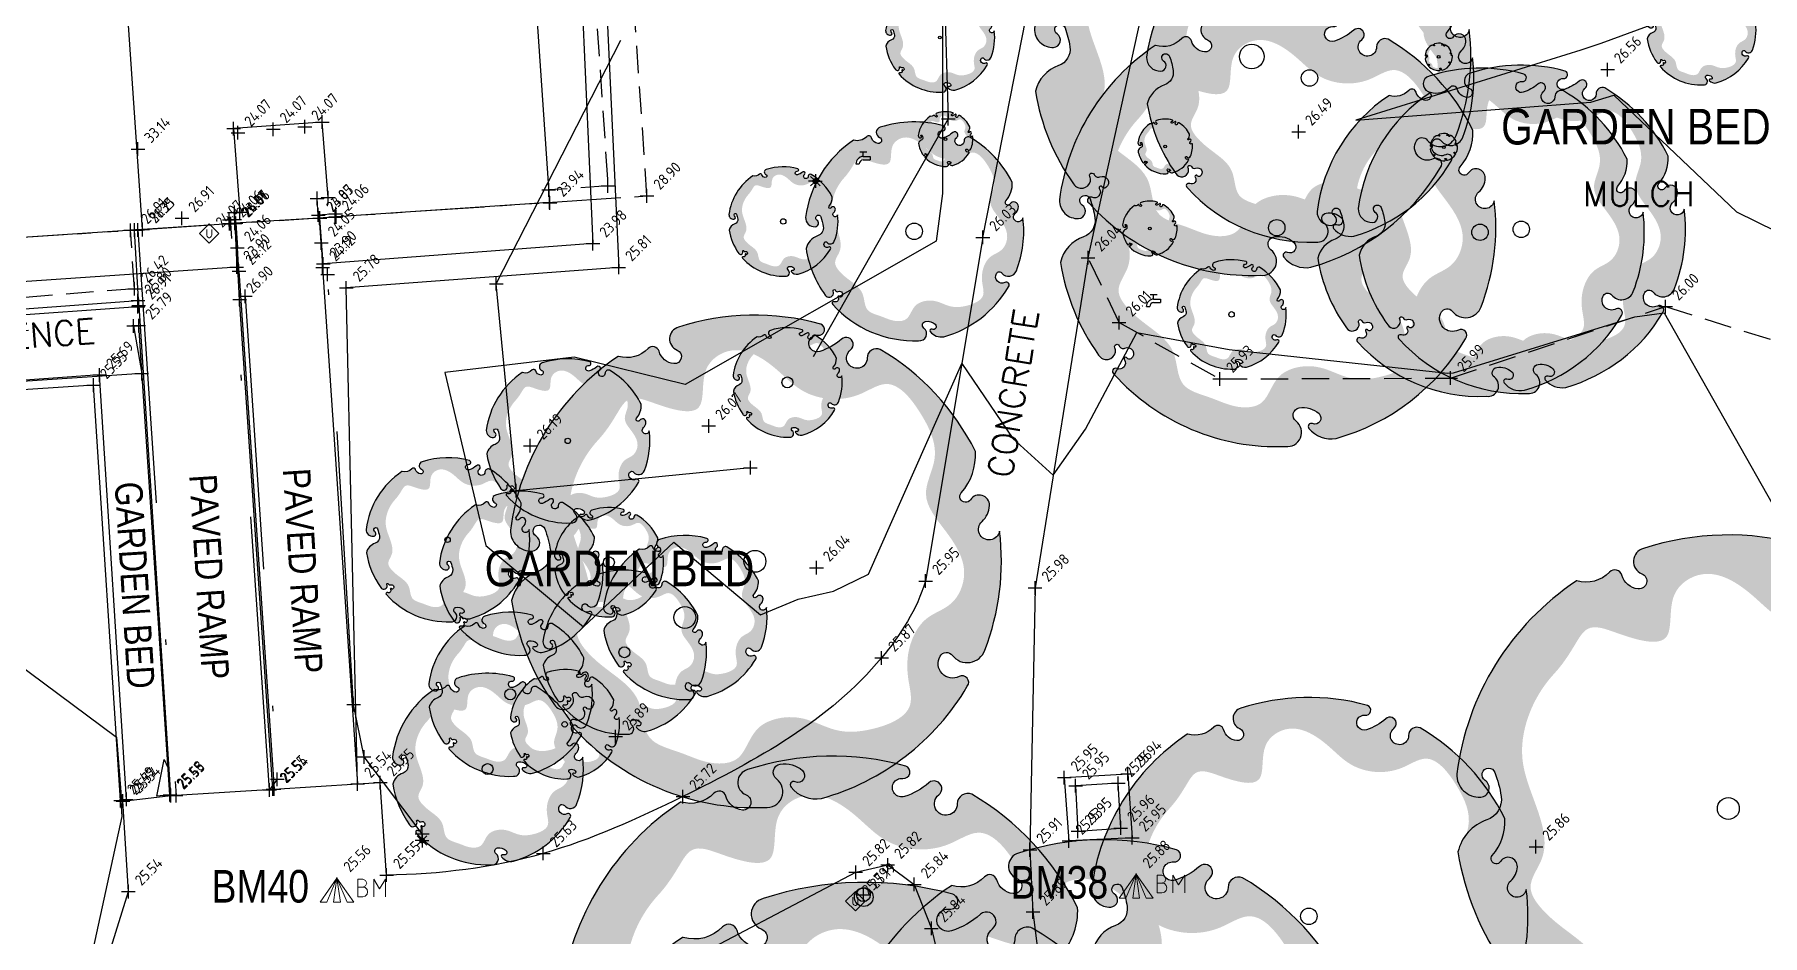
# Model space of a CAD drawing. Header units: metres. Extents: x 245957 to 247358, y 7418632 to 7419642.
# Drawn here: x 246284.66 to 246316.21, y 7419047.21 to 7419063.67 of the extents above; entities that cross this region are included whole.
import ezdxf
from ezdxf.enums import TextEntityAlignment as Align

# ---------------------------------------------------------------- set-up
doc = ezdxf.new("R2010")
doc.units = ezdxf.units.M
doc.header["$PDSIZE"] = 1
for name, pattern in [('DASHDOT', [10, 5, -2.5, 0, -2.5]), ('DASHED', [0.75, 0.5, -0.25]), ('PHANTOM', [2.5, 1.25, -0.25, 0.25, -0.25, 0.25, -0.25])]:
    doc.linetypes.add(name, pattern=pattern)
for name, color, linetype in [('-TEXT', 7, 'Continuous'), ('017_NAIL-L', 8, 'Continuous'), ('103_TOE_OF_BATTER', 37, 'DASHDOT'), ('103_TOE_OF_BATTER-L', 37, 'DASHDOT'), ('103_TOE_OF_BATTER-S', 37, 'DASHDOT'), ('104_EXISTING_SURFACE-L', 35, 'Continuous'), ('104_EXISTING_SURFACE-S', 35, 'Continuous'), ('110_GROUND_BREAKLINE', 35, 'Continuous'), ('110_GROUND_BREAKLINE-L', 35, 'Continuous'), ('110_GROUND_BREAKLINE-S', 35, 'Continuous'), ('201_SINGLE_TREE-H', 63, 'Continuous'), ('201_SINGLE_TREE-S', 96, 'Continuous'), ('203_GROUP_TREES', 116, 'DASHDOT'), ('203_GROUP_TREES-S', 116, 'DASHDOT'), ('206_GARDEN_BED', 44, 'DASHED'), ('206_GARDEN_BED-L', 44, 'DASHED'), ('206_GARDEN_BED-S', 44, 'DASHED'), ('321_INVERT_OF_PIPE', 84, 'Continuous'), ('321_INVERT_OF_PIPE-L', 84, 'Continuous'), ('321_INVERT_OF_PIPE-S', 84, 'Continuous'), ('410_PEDESTRIAN_PATH', 32, 'Continuous'), ('410_PEDESTRIAN_PATH-L', 32, 'Continuous'), ('410_PEDESTRIAN_PATH-S', 32, 'Continuous'), ('501_GUARD_RAIL-BARR', 89, 'DASHDOT'), ('501_GUARD_RAIL-BARR-S', 89, 'Continuous'), ('601_HOUSE', 229, 'BUILDING2'), ('601_HOUSE-S', 229, 'BUILDING2'), ('603_MAJOR_BUILDING-L', 229, 'BUILDING'), ('603_MAJOR_BUILDING-S', 229, 'BUILDING'), ('604_VERANDAH', 253, 'DASHED'), ('604_VERANDAH-L', 253, 'DASHED'), ('604_VERANDAH-S', 253, 'DASHED'), ('609_DECKING', 45, 'STONEWALL'), ('609_DECKING-L', 45, 'STONEWALL'), ('609_DECKING-S', 45, 'STONEWALL'), ('621_RETAIN_WALL_CONC', 45, 'STONEWALL'), ('621_RETAIN_WALL_CONC-L', 45, 'STONEWALL'), ('621_RETAIN_WALL_CONC-S', 45, 'STONEWALL'), ('635_DOOR_SILL-L', 181, 'Continuous'), ('635_DOOR_SILL-S', 181, 'Continuous'), ('637_RAMP', 45, 'Continuous'), ('637_RAMP-L', 45, 'Continuous'), ('637_RAMP-S', 45, 'Continuous'), ('639_ROOF_RIDGE', 253, 'PHANTOM'), ('639_ROOF_RIDGE-L', 253, 'PHANTOM'), ('639_ROOF_RIDGE-S', 253, 'PHANTOM'), ('641_PARAPET-L', 228, 'Continuous'), ('641_PARAPET-S', 228, 'Continuous'), ('642_ROOF_GUTTER', 155, 'DASHED'), ('642_ROOF_GUTTER-L', 153, 'Continuous'), ('642_ROOF_GUTTER-S', 153, 'Continuous'), ('903_FENCE', 24, 'FENCELINE'), ('903_FENCE-S', 24, 'Continuous'), ('COORDS', 2, 'Continuous'), ('EX-BENCHMARK', 7, 'Continuous'), ('EX-BENCHMARK_(SLS)', 8, 'Continuous'), ('Surface_Contours_Major', 4, 'Continuous'), ('Surface_Contours_Minor', 253, 'Continuous')]:
    doc.layers.add(name, color=color, linetype=linetype)
for name, color, linetype, true_color in [('419_EDGE_OF_CONCRETE', 7, 'Continuous', 0xff4100), ('419_EDGE_OF_CONCRETE-L', 7, 'Continuous', 0xff4100), ('419_EDGE_OF_CONCRETE-S', 7, 'Continuous', 0xff4100), ('711_LIGHT_POLE-S', 7, 'Continuous', 0xffa500), ('758_WATER_TAP-S', 7, 'Continuous', 0x0041ff), ('762_UNCLASSIFIED_PIT', 7, 'Continuous', 0xff64ac), ('762_UNCLASSIFIED_PIT-L', 7, 'Continuous', 0xff64ac), ('762_UNCLASSIFIED_PIT-S', 7, 'Continuous', 0xff64ac), ('764_UNCLASS_UTILITY', 7, 'Continuous', 0xff64ac), ('764_UNCLASS_UTILITY-L', 7, 'Continuous', 0xff64ac), ('764_UNCLASS_UTILITY-S', 7, 'Continuous', 0xff64ac)]:
    doc.layers.add(name, color=color, linetype=linetype, true_color=true_color)
doc.styles.add('BOLD', font='ARIALN.TTF')
doc.styles.add('ISO', font='iso.shx')
doc.styles.add('ISO18', font='iso.shx')
doc.styles.add('ISO2.5', font='isocp.shx', dxfattribs={"height": 2.5})
doc.styles.get("Standard").update_dxf_attribs({"font": 'SIMPLEX.shx'})
doc.styles.add('Styleromans', font='romans.shx')
doc.linetypes.add('BUILDING', pattern='A,0.25,["/",ISO18,S=0.15,R=0,X=0,Y=0],0', length=0.25)
doc.linetypes.add('BUILDING2', pattern='A,0.25,["/",ISO18,S=0.15,R=180,X=0,Y=0],0', length=0.25)
doc.linetypes.add('FENCELINE', pattern='A,0.5,-0.2,["/",Standard,S=0.1,R=0,X=0,Y=-0.05],-0.25', length=0.95)
doc.linetypes.add('STONEWALL', pattern='A,0,-0.0625,[131,AECCLAND,S=1,R=0,X=0,Y=0],-0.06303', length=0.12553)

# ---------------------------------------------------------------- blocks, each defined once
blk = doc.blocks.new('CROSS')
at = {"color": 0, "linetype": 'Continuous'}
for p, q in [((-0.5, 0), (0.5, 0)), ((0, -0.5), (0, 0.5))]:
    blk.add_line(p, q, dxfattribs=at)
blk = doc.blocks.new('201T')
at = {"layer": '201_SINGLE_TREE-S'}
blk.add_circle((0, 0), 0.5, dxfattribs=at)
blk = doc.blocks.new('201C')
at = {"layer": '201_SINGLE_TREE-H', "transparency": 33554534}
h = blk.add_hatch(color=256, dxfattribs=at)
h.paths.add_polyline_path([(-0.3717, -0.3344, 0.222926), (0.0196, -0.4996, 0.770799), (0.0439, -0.4417, -0.650302), (0.0511, -0.4116, -0.234737), (0.0964, -0.4247, -0.847312), (0.0816, -0.4475, 0.78443), (0.0732, -0.4583, 0.276934), (0.1352, -0.4813, 0.193599), (0.4309, -0.2536, 0.800435), (0.4144, -0.2337, -0.75216), (0.3757, -0.1925, -0.528914), (0.4006, -0.1909, 0.594112), (0.4663, -0.1804, 0.123805), (0.4962, 0.0616, -1.41759), (0.4607, 0.0811, 0.206906), (0.4758, 0.1133, 0.759729), (0.4374, 0.1252, -1.073307), (0.4187, 0.1392, 0.194379), (0.4474, 0.2231, 0.144612), (0.2544, 0.4304, 0.53339), (0.2277, 0.4128, -1.592592), (0.1939, 0.4293, 1.030038), (0.1758, 0.4513, -0.10361), (0.1314, 0.4262, -1.238487), (0.1282, 0.4593, 0.884725), (0.1336, 0.4818, 0.147549), (-0.1551, 0.4753, 0.71725), (-0.1579, 0.4291, -0.864032), (-0.1646, 0.4015, -0.310704), (-0.1946, 0.4266, 0.58143), (-0.2167, 0.4321, -0.281558), (-0.2766, 0.4162), (-0.2775, 0.4159, 0.217121), (-0.4959, 0.0634), (-0.4959, 0.0634, 0.440011), (-0.4522, 0.021, 0.723973), (-0.4442, 0.0516, -1.384648), (-0.4262, 0.0659, -0.051107), (-0.4149, 0.0223, -0.361502), (-0.441, -0.0208, 0.256822), (-0.4937, -0.0791, 0.116166), (-0.4065, -0.2911, 0.67803), (-0.3682, -0.2843, 0.170035), (-0.3696, -0.274, -1.054701), (-0.3596, -0.2696, 0.431903), (-0.3468, -0.2749, -0.910728), (-0.3329, -0.2993, -0.42046), (-0.3418, -0.2976, 1.007885), (-0.3479, -0.3018, -0.766634), (-0.3646, -0.3216, 0.938602), (-0.3717, -0.3344)])
edge = h.paths.add_edge_path(flags=16)
edge.add_spline(control_points=[(-0.3177, 0.2468), (-0.303, 0.2628), (-0.2856, 0.2893), (-0.256, 0.3411), (-0.1928, 0.3155), (-0.0921, 0.286), (-0.1162, 0.3941), (-0.0359, 0.4462), (0.0392, 0.3985), (0.1028, 0.3299), (0.1957, 0.3214), (0.2784, 0.3804), (0.3442, 0.2961), (0.3785, 0.2147), (0.3303, 0.1307), (0.3915, 0.0592), (0.4378, -0.0139), (0.4055, -0.0919), (0.3459, -0.1091), (0.3102, -0.1666), (0.3057, -0.2282), (0.3286, -0.3091), (0.2408, -0.3447), (0.1647, -0.3496), (0.103, -0.3142), (0.0463, -0.3153), (0.0047, -0.3356), (-0.0139, -0.3682), (-0.0327, -0.4069), (-0.0927, -0.4151), (-0.1463, -0.3868), (-0.23, -0.3665), (-0.2245, -0.2773), (-0.2864, -0.2294), (-0.3344, -0.1941), (-0.3737, -0.1409), (-0.3276, -0.0866), (-0.344, -0.0009), (-0.3866, 0.0828), (-0.3665, 0.1796), (-0.3359, 0.2271), (-0.3177, 0.2468)], knot_values=[0, 0, 0, 0, 0.064972, 0.101243, 0.15652, 0.245586, 0.324463, 0.387907, 0.486094, 0.554514, 0.671826, 0.728629, 0.823661, 0.919885, 0.989953, 1.075257, 1.171704, 1.23593, 1.293575, 1.346478, 1.426142, 1.479146, 1.570817, 1.644481, 1.712561, 1.774901, 1.807, 1.846291, 1.885582, 1.928182, 2.007036, 2.074591, 2.151638, 2.226455, 2.293426, 2.340744, 2.397548, 2.47317, 2.587294, 2.673595, 2.754259, 2.754259, 2.754259, 2.754259], degree=3, periodic=0)
at = {"layer": '201_SINGLE_TREE-S'}
blk.add_lwpolyline([(-0.3717, -0.3344, 0.222926), (0.0196, -0.4996, 0.770799), (0.0439, -0.4417, -0.650302), (0.0511, -0.4116, -0.234737), (0.0964, -0.4247, -0.847312), (0.0816, -0.4475, 0.78443), (0.0732, -0.4583, 0.276934), (0.1352, -0.4813, 0.193599), (0.4309, -0.2536, 0.800435), (0.4144, -0.2337, -0.75216), (0.3757, -0.1925, -0.528914), (0.4006, -0.1909, 0.594112), (0.4663, -0.1804, 0.123805), (0.4962, 0.0616, -1.41759), (0.4607, 0.0811, 0.206906), (0.4758, 0.1133, 0.759729), (0.4374, 0.1252, -1.073307), (0.4187, 0.1392, 0.194379), (0.4474, 0.2231, 0.144612), (0.2544, 0.4304, 0.53339), (0.2277, 0.4128, -1.592592), (0.1939, 0.4293, 1.030038), (0.1758, 0.4513, -0.10361), (0.1314, 0.4262, -1.238487), (0.1282, 0.4593, 0.884725), (0.1336, 0.4818, 0.147549), (-0.1551, 0.4753, 0.71725), (-0.1579, 0.4291, -0.864032), (-0.1646, 0.4015, -0.310704), (-0.1946, 0.4266, 0.58143), (-0.2167, 0.4321, -0.281558), (-0.2766, 0.4162), (-0.2775, 0.4159, 0.217121), (-0.4959, 0.0634), (-0.4959, 0.0634, 0.440011), (-0.4522, 0.021, 0.723973), (-0.4442, 0.0516, -1.384648), (-0.4262, 0.0659, -0.051107), (-0.4149, 0.0223, -0.361502), (-0.441, -0.0208, 0.256822), (-0.4937, -0.0791, 0.116166), (-0.4065, -0.2911, 0.67803), (-0.3682, -0.2843, 0.170035), (-0.3696, -0.274, -1.054701), (-0.3596, -0.2696, 0.431903), (-0.3468, -0.2749, -0.910728), (-0.3329, -0.2993, -0.42046), (-0.3418, -0.2976, 1.007885), (-0.3479, -0.3018, -0.766634), (-0.3646, -0.3216, 0.938602), (-0.3717, -0.3344)], format="xyb", dxfattribs=at)
blk = doc.blocks.new('758')
at = {"color": 0}
for p, q in [((-0.24, 0.59), (0.26, 0.59)), ((0, 0.25), (0, 0.59)), ((0, 0.25), (0.5, 0.25)), ((0, 0), (0.5, 0)), ((0.5, 0.25), (0.5, 0)), ((-0.53, -0.3), (-0.28, -0.3))]:
    blk.add_line(p, q, dxfattribs=at)
for radius, start, end in [(0.551, 91.9089, 180.0466), (0.304, 93.5498, 180.0277)]:
    blk.add_arc((0.02, -0.3), radius, start, end, dxfattribs=at)
blk = doc.blocks.new('711')
blk.add_hatch(color=0).paths.add_polyline_path([(0.18, 0, 1), (-0.18, 0, 1)])
at = {"color": 0}
for p, q in [((-0.18, 0), (-0.5, 0)), ((-0.13, 0.13), (-0.35, 0.35)), ((0, 0.5), (0, 0.18)), ((0.13, 0.13), (0.35, 0.35)), ((0.18, 0), (0.5, 0)), ((-0.35, -0.35), (-0.13, -0.13)), ((0, -0.18), (0, -0.5)), ((0.13, -0.13), (0.35, -0.35))]:
    blk.add_line(p, q, dxfattribs=at)
blk.add_circle((0, 0), 0.177, dxfattribs=at)
blk = doc.blocks.new('764')
at = {"layer": '762_UNCLASSIFIED_PIT', "color": 0}
blk.add_lwpolyline([(0.71, 0), (0, 0.71), (-0.71, 0), (0, -0.71)], close=True, dxfattribs=at)
at = {"layer": '762_UNCLASSIFIED_PIT', "color": 0, "style": 'Styleromans'}
blk.add_text('U', height=0.6, dxfattribs=at).set_placement((0, 0), align=Align.MIDDLE_CENTER)
blk = doc.blocks.new('321')
at = {"layer": '321_INVERT_OF_PIPE', "color": 0, "linetype": 'Continuous'}
for p, q in [((-0.5, 0), (0.5, 0)), ((0, -0.5), (0, 0.5))]:
    blk.add_line(p, q, dxfattribs=at)
blk.add_circle((0, 0), 0.5, dxfattribs=at)
blk = doc.blocks.new('C')
at = {"layer": '-TEXT'}
blk.add_text('CONCRETE', height=0.45, dxfattribs=at).set_placement((-0.001, -0.23), align=Align.CENTER)
blk = doc.blocks.new('M')
at = {"layer": '-TEXT'}
blk.add_text('MULCH', height=0.45, dxfattribs=at).set_placement((0.021, -0.224), align=Align.CENTER)
blk = doc.blocks.new('BM')
at = {"color": 0, "linetype": 'Continuous', "lineweight": 13}
for p, q in [((0, 0), (-0.31, -0.437)), ((-0.186, -0.437), (0, 0)), ((0, 0), (-0.062, -0.437)), ((0, 0), (0.186, -0.437)), ((0.31, -0.437), (0, 0)), ((0, 0), (0.062, -0.437)), ((0.472, -0.017), (0.383, -0.017)), ((0.383, -0.017), (0.383, -0.339)), ((0.472, -0.161), (0.383, -0.161)), ((0.383, -0.161), (0.389, -0.161)), ((0.522, -0.039), (0.472, -0.017)), ((0.472, -0.161), (0.522, -0.139)), ((0.516, -0.172), (0.472, -0.161)), ((0.549, -0.206), (0.516, -0.172)), ((0.516, -0.327), (0.549, -0.294)), ((0.544, -0.089), (0.522, -0.039)), ((0.522, -0.139), (0.544, -0.089)), ((0.56, -0.25), (0.549, -0.206)), ((0.549, -0.294), (0.56, -0.25)), ((0.671, -0.339), (0.671, -0.017)), ((0.671, -0.017), (0.776, -0.194)), ((0.776, -0.194), (0.887, -0.017)), ((0.887, -0.017), (0.887, -0.339)), ((-0.31, -0.437), (-0.186, -0.437)), ((-0.062, -0.437), (0.062, -0.437)), ((0.186, -0.437), (0.31, -0.437)), ((0.383, -0.339), (0.472, -0.339)), ((0.383, -0.339), (0.389, -0.339)), ((0.472, -0.339), (0.516, -0.327))]:
    blk.add_line(p, q, dxfattribs=at)

msp = doc.modelspace()

# ---------------------------------------------------------------- linework, layer by layer
at = {"layer": '103_TOE_OF_BATTER', "ltscale": 2}
for p, q in [((246294.649, 7419064.507), (246294.859, 7419059.849)), ((246288.321, 7419060.219), (246288.356, 7419059.422)), ((246289.934, 7419059.478), (246289.875, 7419060.317)), ((246294.859, 7419059.849), (246289.934, 7419059.478)), ((246288.356, 7419059.422), (246277.756, 7419058.684))]:
    msp.add_line(p, q, dxfattribs=at)
at = {"layer": '110_GROUND_BREAKLINE'}
msp.add_line((246287.135, 7419049.778), (246286.567, 7419058.352), dxfattribs=at)
at = {"layer": '203_GROUP_TREES'}
for p, q in [((246300.915, 7419075.892), (246301.348, 7419062.132)), ((246293.094, 7419059.116), (246295.69, 7419064.194)), ((246301.348, 7419062.132), (246297.734, 7419055.755)), ((246293.46, 7419055.333), (246293.094, 7419059.116)), ((246276.96, 7419057.949), (246286.473, 7419058.345)), ((246286.473, 7419058.345), (246286.621, 7419057.474)), ((246286.621, 7419057.474), (246275.968, 7419056.763)), ((246297.734, 7419055.755), (246293.46, 7419055.333))]:
    msp.add_line(p, q, dxfattribs=at)
at = {"layer": '206_GARDEN_BED'}
for p, q in [((246304.467, 7419058.406), (246303.9, 7419059.592)), ((246310.519, 7419057.391), (246314.444, 7419058.7)), ((246314.444, 7419058.7), (246317.529, 7419057.731)), ((246304.467, 7419058.406), (246306.303, 7419057.377)), ((246306.303, 7419057.377), (246310.519, 7419057.391))]:
    msp.add_line(p, q, dxfattribs=at)
at = {"layer": '410_PEDESTRIAN_PATH'}
for p, q in [((246301.978, 7419059.963), (246302.836, 7419064.332)), ((246303.9, 7419059.592), (246304.878, 7419064.024)), ((246301.978, 7419059.963), (246300.933, 7419053.684)), ((246303.9, 7419059.592), (246302.933, 7419053.559)), ((246302.933, 7419053.559), (246302.837, 7419048.772)), ((246289.038, 7419049.882), (246290.563, 7419049.976)), ((246290.563, 7419049.976), (246290.977, 7419050.002)), ((246291.091, 7419048.311), (246290.977, 7419050.002)), ((246286.276, 7419049.664), (246287.154, 7419049.765)), ((246286.377, 7419048.009), (246286.276, 7419049.664)), ((246287.154, 7419049.765), (246289.017, 7419049.883)), ((246289.017, 7419049.883), (246289.038, 7419049.882)), ((246302.837, 7419048.772), (246302.894, 7419047.637)), ((246296.007, 7419046.44), (246299.658, 7419048.361)), ((246299.658, 7419048.361), (246300.241, 7419048.495)), ((246300.241, 7419048.495), (246300.727, 7419048.139)), ((246300.727, 7419048.139), (246301.038, 7419047.337)), ((246285.902, 7419046.481), (246286.377, 7419048.009)), ((246302.894, 7419047.637), (246303.309, 7419044.332)), ((246301.038, 7419047.337), (246301.818, 7419044.054))]:
    msp.add_line(p, q, dxfattribs=at)
at = {"layer": '410_PEDESTRIAN_PATH', "start_tangent": (-0.293978, -0.955812), "end_tangent": (-0.99993, -0.011813)}
msp.add_spline([(246300.933, 7419053.684), (246300.13, 7419052.28), (246296.501, 7419049.746), (246293.951, 7419048.706), (246291.091, 7419048.311)], degree=3, dxfattribs=at)
at = {"layer": '419_EDGE_OF_CONCRETE'}
for p, q in [((246303.464, 7419050.092), (246304.623, 7419050.163)), ((246303.464, 7419050.092), (246303.551, 7419048.935)), ((246304.623, 7419050.163), (246304.706, 7419048.992)), ((246304.706, 7419048.992), (246303.551, 7419048.935))]:
    msp.add_line(p, q, dxfattribs=at)
at = {"layer": '501_GUARD_RAIL-BARR'}
for p, q in [((246286.549, 7419060.1), (246287.248, 7419049.762)), ((246288.954, 7419049.868), (246288.248, 7419060.215)), ((246290.49, 7419051.427), (246290.015, 7419059.288)), ((246288.51, 7419058.889), (246289.096, 7419050.063)), ((246290.681, 7419050.47), (246290.49, 7419051.427)), ((246291.741, 7419049.065), (246290.681, 7419050.47)), ((246289.096, 7419050.063), (246288.954, 7419049.868))]:
    msp.add_line(p, q, dxfattribs=at)
at = {"layer": '601_HOUSE'}
for p, q in [((246291.993, 7419091.118), (246294.068, 7419060.601)), ((246286.635, 7419060.108), (246286.363, 7419064.107)), ((246289.918, 7419062.069), (246288.297, 7419061.951)), ((246288.297, 7419061.951), (246288.415, 7419060.426)), ((246290.024, 7419060.69), (246289.918, 7419062.069)), ((246289.823, 7419060.676), (246290.024, 7419060.69)), ((246289.844, 7419060.372), (246289.823, 7419060.676)), ((246288.415, 7419060.426), (246288.312, 7419060.42)), ((246288.312, 7419060.42), (246288.319, 7419060.293)), ((246290.164, 7419060.394), (246289.844, 7419060.372)), ((246290.168, 7419060.337), (246290.164, 7419060.394)), ((246294.068, 7419060.601), (246290.168, 7419060.337)), ((246286.635, 7419060.108), (246278.339, 7419059.559)), ((246288.223, 7419060.212), (246286.635, 7419060.108)), ((246288.319, 7419060.293), (246288.219, 7419060.286)), ((246288.219, 7419060.286), (246288.223, 7419060.212))]:
    msp.add_line(p, q, dxfattribs=at)
at = {"layer": '604_VERANDAH'}
for p, q in [((246294.888, 7419064.522), (246295.134, 7419060.904)), ((246295.134, 7419060.904), (246294.053, 7419060.831)), ((246286.489, 7419059.026), (246286.416, 7419060.094)), ((246286.489, 7419059.026), (246282.689, 7419058.72))]:
    msp.add_line(p, q, dxfattribs=at)
at = {"layer": '609_DECKING'}
msp.add_line((246290.155, 7419060.335), (246288.224, 7419060.214), dxfattribs=at)
at = {"layer": '621_RETAIN_WALL_CONC'}
for p, q in [((246295.094, 7419064.518), (246295.331, 7419059.415)), ((246295.331, 7419059.415), (246290.356, 7419059.041)), ((246277.26, 7419058.131), (246286.55, 7419058.807)), ((246290.563, 7419049.976), (246290.356, 7419059.041)), ((246285.741, 7419057.264), (246275.87, 7419056.61)), ((246285.851, 7419057.451), (246276.039, 7419056.761)), ((246286.235, 7419049.671), (246285.741, 7419057.264)), ((246286.341, 7419049.693), (246285.851, 7419057.451)), ((246286.235, 7419049.671), (246286.341, 7419049.693))]:
    msp.add_line(p, q, dxfattribs=at).dxf.unprotected_set("ltscale", 0)
at = {"layer": '637_RAMP'}
for p, q in [((246286.567, 7419058.717), (246286.489, 7419060.096)), ((246288.407, 7419058.829), (246288.331, 7419060.221)), ((246288.341, 7419060.222), (246288.369, 7419059.772)), ((246289.899, 7419059.863), (246289.868, 7419060.317)), ((246288.395, 7419059.346), (246288.369, 7419059.772)), ((246289.899, 7419059.863), (246289.924, 7419059.414)), ((246289.924, 7419059.414), (246290.563, 7419049.976)), ((246288.395, 7419059.346), (246289.038, 7419049.882)), ((246289.017, 7419049.883), (246288.407, 7419058.829)), ((246286.567, 7419058.717), (246287.145, 7419049.77))]:
    msp.add_line(p, q, dxfattribs=at)
at = {"layer": '639_ROOF_RIDGE'}
for p, q in [((246286.635, 7419060.107), (246295.846, 7419060.722)), ((246276.459, 7419059.442), (246286.635, 7419060.108))]:
    msp.add_line(p, q, dxfattribs=at)
at = {"layer": '642_ROOF_GUTTER'}
msp.add_line((246295.846, 7419060.722), (246295.372, 7419067.701), dxfattribs=at)
at = {"layer": '762_UNCLASSIFIED_PIT'}
for p, q in [((246304.45, 7419049.99), (246303.671, 7419049.944)), ((246303.671, 7419049.944), (246303.715, 7419049.111)), ((246304.495, 7419049.17), (246304.45, 7419049.99)), ((246303.715, 7419049.111), (246304.495, 7419049.17))]:
    msp.add_line(p, q, dxfattribs=at)
at = {"layer": '764_UNCLASS_UTILITY'}
msp.add_circle((246299.803, 7419047.909), 0.171, dxfattribs=at)
at = {"layer": '903_FENCE', "ltscale": 20}
msp.add_line((246286.551, 7419058.697), (246277.152, 7419058.011), dxfattribs=at)
at = {"layer": 'COORDS', "color": 7, "linetype": 'Continuous'}
for p in [(246290.186, 7419048.253), (246304.777, 7419048.326)]:
    msp.add_point(p, dxfattribs=at)
at = {"layer": 'Surface_Contours_Major', "elevation": 26}
msp.add_lwpolyline([(246301.242, 7419064.441), (246301.24, 7419060.766), (246301.128, 7419059.892), (246296.543, 7419057.278), (246294.517, 7419057.774), (246292.153, 7419057.496), (246292.905, 7419054.336), (246294.686, 7419052.844), (246296.339, 7419054.395), (246297.921, 7419053.067), (246298.607, 7419053.352), (246299.249, 7419053.5), (246299.89, 7419053.81), (246301.595, 7419057.659), (246302.526, 7419056.289), (246303.264, 7419055.616), (246303.852, 7419056.461), (246304.789, 7419058.225), (246306.475, 7419057.916), (246310.463, 7419057.483), (246310.57, 7419057.491), (246313.881, 7419058.511), (246314.417, 7419058.584), (246317.688, 7419052.813)], dxfattribs=at)
at = {"layer": 'Surface_Contours_Minor', "elevation": 26.5}
msp.add_lwpolyline([(246318.8, 7419061.769), (246318.588, 7419063.515), (246316.748, 7419064.961), (246314.106, 7419063.815), (246313.261, 7419063.509), (246312.897, 7419063.383), (246308.788, 7419062.103), (246313.082, 7419062.433), (246313.499, 7419062.562), (246315.738, 7419060.428), (246317.164, 7419059.727), (246318.373, 7419060.532), (246319.195, 7419060.365), (246319.006, 7419060.929)], close=True, dxfattribs=at)
at = {"layer": 'Surface_Contours_Minor', "elevation": 25.5}
for points in [[(246280.869, 7419054.768), (246286.159, 7419050.833), (246286.254, 7419049.675), (246286.24, 7419049.67), (246286.26, 7419049.381), (246285.629, 7419046.498)], [(246287.141, 7419049.774), (246287.138, 7419049.776), (246286.896, 7419049.752), (246287.028, 7419050.422), (246287.103, 7419050.266)]]:
    msp.add_lwpolyline(points, dxfattribs=at)

# ---------------------------------------------------------------- block references
at = {"layer": '-TEXT'}
msp.add_blockref('M', (246313.935, 7419060.758), dxfattribs=at)
at = {"layer": '-TEXT', "rotation": 80.89470411852274}
msp.add_blockref('C', (246302.526, 7419057.116), dxfattribs=at)
at = {"layer": '103_TOE_OF_BATTER-S', "xscale": 0.25, "yscale": 0.25, "zscale": 0.25}
for p in [(246288.321, 7419060.219), (246289.875, 7419060.317), (246294.859, 7419059.849), (246288.356, 7419059.422), (246289.934, 7419059.478)]:
    msp.add_blockref('CROSS', p, dxfattribs=at)
at = {"layer": '104_EXISTING_SURFACE-S', "xscale": 0.25, "yscale": 0.25, "zscale": 0.25}
for p in [(246313.384, 7419063.029), (246288.376, 7419061.875), (246289.599, 7419061.985), (246307.744, 7419061.893), (246294.075, 7419060.593), (246296.974, 7419056.517), (246293.714, 7419056.155), (246298.941, 7419053.926), (246295.273, 7419050.84), (246312.076, 7419048.828)]:
    msp.add_blockref('CROSS', p, dxfattribs=at)
at = {"layer": '110_GROUND_BREAKLINE-S', "xscale": 0.25, "yscale": 0.25, "zscale": 0.25}
for p in [(246286.567, 7419058.352), (246287.135, 7419049.778)]:
    msp.add_blockref('CROSS', p, dxfattribs=at)
at = {"layer": '201_SINGLE_TREE-S'}
for name, p, xscale, yscale, zscale in [('201C', (246306.888, 7419063.268), 8, 8, 8), ('201C', (246307.943, 7419062.876), 6, 6, 6), ('201C', (246315.096, 7419063.748), 2, 2, 2), ('201C', (246301.195, 7419063.615), 2, 2, 2), ('201C', (246307.345, 7419060.14), 8, 8, 8), ('201T', (246301.195, 7419063.615), 0.05, 0.05, 0.05), ('201C', (246310.301, 7419063.262), 0.5, 0.5, 0.5), ('201T', (246306.888, 7419063.268), 0.45, 0.45, 0.45), ('201T', (246310.301, 7419063.262), 0.05, 0.05, 0.05), ('201T', (246307.943, 7419062.876), 0.3, 0.3, 0.3), ('201C', (246311.056, 7419060.057), 6, 6, 6), ('201C', (246311.809, 7419060.111), 6, 6, 6), ('201C', (246300.725, 7419060.074), 4, 4, 4), ('201T', (246301.295, 7419061.76), 0.05, 0.05, 0.05), ('201T', (246305.305, 7419061.625), 0.05, 0.05, 0.05), ('201C', (246310.395, 7419061.612), 0.5, 0.5, 0.5), ('201T', (246310.395, 7419061.612), 0.05, 0.05, 0.05), ('201C', (246298.334, 7419060.254), 2, 2, 2), ('201T', (246298.334, 7419060.254), 0.1, 0.1, 0.1), ('201T', (246300.725, 7419060.074), 0.3, 0.3, 0.3), ('201T', (246305.025, 7419060.127), 0.05, 0.05, 0.05), ('201T', (246307.345, 7419060.14), 0.3, 0.3, 0.3), ('201T', (246311.056, 7419060.057), 0.3, 0.3, 0.3), ('201T', (246311.809, 7419060.111), 0.3, 0.3, 0.3), ('201C', (246306.519, 7419058.556), 2, 2, 2), ('201C', (246297.817, 7419054.043), 9, 9, 9), ('201T', (246306.519, 7419058.556), 0.1, 0.1, 0.1), ('201C', (246298.41, 7419057.313), 2, 2, 2), ('201C', (246294.4, 7419056.244), 3, 3, 3), ('201T', (246298.41, 7419057.313), 0.2, 0.2, 0.2), ('201T', (246294.4, 7419056.244), 0.1, 0.1, 0.1), ('201C', (246292.205, 7419054.438), 3, 3, 3), ('201C', (246293.543, 7419053.825), 3, 3, 3), ('201C', (246295.15, 7419054.027), 2, 2, 2), ('201T', (246292.205, 7419054.438), 0.1, 0.1, 0.1), ('201C', (246296.538, 7419053.018), 3, 3, 3), ('201C', (246315.59, 7419049.526), 10, 10, 10), ('201T', (246295.15, 7419054.027), 0.2, 0.2, 0.2), ('201T', (246297.817, 7419054.043), 0.4, 0.4, 0.4), ('201T', (246293.543, 7419053.825), 0.1, 0.1, 0.1), ('201C', (246295.434, 7419052.383), 3, 3, 3), ('201C', (246293.35, 7419051.614), 3, 3, 3), ('201T', (246296.538, 7419053.018), 0.4, 0.4, 0.4), ('201T', (246295.434, 7419052.383), 0.2, 0.2, 0.2), ('201C', (246292.935, 7419050.248), 3.5, 3.5, 3.5), ('201C', (246294.344, 7419051.066), 2, 2, 2), ('201T', (246293.35, 7419051.614), 0.2, 0.2, 0.2), ('201C', (246307.931, 7419047.557), 8, 8, 8), ('201T', (246294.344, 7419051.066), 0.1, 0.1, 0.1), ('201C', (246299.234, 7419045.484), 10, 10, 10), ('201T', (246292.935, 7419050.248), 0.2, 0.2, 0.2), ('201T', (246315.59, 7419049.526), 0.4, 0.4, 0.4), ('201C', (246304.178, 7419043.957), 10, 10, 10), ('201C', (246299.827, 7419042.178), 12, 12, 12), ('201T', (246307.931, 7419047.557), 0.3, 0.3, 0.3)]:
    msp.add_blockref(name, p, dxfattribs=dict(at, xscale=xscale, yscale=yscale, zscale=zscale))
for p in [(246301.295, 7419061.76), (246305.305, 7419061.625), (246305.025, 7419060.127)]:
    msp.add_blockref('201C', p, dxfattribs=at)
at = {"layer": '203_GROUP_TREES-S', "xscale": 0.25, "yscale": 0.25, "zscale": 0.25}
for p in [(246301.348, 7419062.132), (246293.094, 7419059.116), (246286.473, 7419058.345), (246286.621, 7419057.474), (246297.734, 7419055.755), (246293.46, 7419055.333)]:
    msp.add_blockref('CROSS', p, dxfattribs=at)
at = {"layer": '206_GARDEN_BED-S', "xscale": 0.25, "yscale": 0.25, "zscale": 0.25}
for p in [(246314.444, 7419058.7), (246304.467, 7419058.406), (246306.303, 7419057.377), (246310.519, 7419057.391)]:
    msp.add_blockref('CROSS', p, dxfattribs=at)
at = {"layer": '321_INVERT_OF_PIPE-S', "xscale": 0.25, "yscale": 0.25, "zscale": 0.25}
msp.add_blockref('321', (246299.797, 7419047.951), dxfattribs=at)
at = {"layer": '410_PEDESTRIAN_PATH-S', "xscale": 0.25, "yscale": 0.25, "zscale": 0.25}
for p in [(246301.978, 7419059.963), (246303.9, 7419059.592), (246300.933, 7419053.684), (246302.933, 7419053.559), (246300.13, 7419052.28), (246290.977, 7419050.002), (246286.276, 7419049.664), (246287.154, 7419049.765), (246296.501, 7419049.746), (246293.951, 7419048.706), (246302.837, 7419048.772), (246291.091, 7419048.311), (246299.658, 7419048.361), (246300.241, 7419048.495), (246286.377, 7419048.009), (246300.727, 7419048.139), (246302.894, 7419047.637), (246301.038, 7419047.337)]:
    msp.add_blockref('CROSS', p, dxfattribs=at)
at = {"layer": '419_EDGE_OF_CONCRETE-S', "xscale": 0.25, "yscale": 0.25, "zscale": 0.25}
for p in [(246304.623, 7419050.163), (246303.464, 7419050.092), (246303.551, 7419048.935), (246304.706, 7419048.992)]:
    msp.add_blockref('CROSS', p, dxfattribs=at)
at = {"layer": '501_GUARD_RAIL-BARR-S', "xscale": 0.25, "yscale": 0.25, "zscale": 0.25}
for p in [(246288.248, 7419060.215), (246286.549, 7419060.1), (246290.015, 7419059.288), (246288.51, 7419058.889), (246290.49, 7419051.427), (246290.681, 7419050.47), (246288.954, 7419049.868), (246289.096, 7419050.063), (246287.248, 7419049.762), (246291.741, 7419049.065)]:
    msp.add_blockref('CROSS', p, dxfattribs=at)
at = {"layer": '601_HOUSE-S', "xscale": 0.25, "yscale": 0.25, "zscale": 0.25}
for p in [(246288.297, 7419061.951), (246289.918, 7419062.069), (246289.823, 7419060.676), (246290.024, 7419060.69), (246294.068, 7419060.601), (246288.219, 7419060.286), (246288.312, 7419060.42), (246288.319, 7419060.293), (246288.415, 7419060.426), (246289.844, 7419060.372), (246290.164, 7419060.394), (246290.168, 7419060.337), (246288.223, 7419060.212)]:
    msp.add_blockref('CROSS', p, dxfattribs=at)
at = {"layer": '603_MAJOR_BUILDING-S', "xscale": 0.25, "yscale": 0.25, "zscale": 0.25}
msp.add_blockref('CROSS', (246286.635, 7419060.108), dxfattribs=at)
at = {"layer": '604_VERANDAH-S', "xscale": 0.25, "yscale": 0.25, "zscale": 0.25}
for p in [(246295.134, 7419060.904), (246294.053, 7419060.831), (246286.416, 7419060.094), (246286.489, 7419059.026)]:
    msp.add_blockref('CROSS', p, dxfattribs=at)
at = {"layer": '609_DECKING-S', "xscale": 0.25, "yscale": 0.25, "zscale": 0.25}
for p in [(246288.224, 7419060.214), (246290.155, 7419060.335)]:
    msp.add_blockref('CROSS', p, dxfattribs=at)
at = {"layer": '621_RETAIN_WALL_CONC-S', "xscale": 0.25, "yscale": 0.25, "zscale": 0.25}
for p in [(246295.331, 7419059.415), (246290.356, 7419059.041), (246286.55, 7419058.807), (246285.851, 7419057.451), (246285.741, 7419057.264), (246286.235, 7419049.671), (246286.341, 7419049.693)]:
    msp.add_blockref('CROSS', p, dxfattribs=at)
at = {"layer": '635_DOOR_SILL-S', "xscale": 0.25, "yscale": 0.25, "zscale": 0.25}
for p in [(246289.022, 7419061.94), (246287.354, 7419060.313)]:
    msp.add_blockref('CROSS', p, dxfattribs=at)
at = {"layer": '637_RAMP-S', "xscale": 0.25, "yscale": 0.25, "zscale": 0.25}
for p in [(246288.331, 7419060.221), (246288.341, 7419060.222), (246289.868, 7419060.317), (246286.489, 7419060.096), (246288.369, 7419059.772), (246289.899, 7419059.863), (246288.395, 7419059.346), (246289.924, 7419059.414), (246286.567, 7419058.717), (246288.407, 7419058.829), (246289.017, 7419049.883), (246289.038, 7419049.882), (246290.563, 7419049.976), (246287.145, 7419049.77)]:
    msp.add_blockref('CROSS', p, dxfattribs=at)
at = {"layer": '639_ROOF_RIDGE-S', "xscale": 0.25, "yscale": 0.25, "zscale": 0.25}
msp.add_blockref('CROSS', (246286.635, 7419060.107), dxfattribs=at)
at = {"layer": '641_PARAPET-S', "xscale": 0.25, "yscale": 0.25, "zscale": 0.25}
msp.add_blockref('CROSS', (246286.551, 7419061.576), dxfattribs=at)
at = {"layer": '642_ROOF_GUTTER-S', "xscale": 0.25, "yscale": 0.25, "zscale": 0.25}
msp.add_blockref('CROSS', (246295.846, 7419060.722), dxfattribs=at)
at = {"layer": '711_LIGHT_POLE-S', "xscale": 0.25, "yscale": 0.25, "zscale": 0.25}
for p in [(246298.922, 7419060.991), (246291.739, 7419048.942)]:
    msp.add_blockref('711', p, dxfattribs=at)
at = {"layer": '758_WATER_TAP-S', "xscale": 0.25, "yscale": 0.25, "zscale": 0.25}
for p in [(246299.793, 7419061.38), (246305.096, 7419058.773)]:
    msp.add_blockref('758', p, dxfattribs=at)
at = {"layer": '762_UNCLASSIFIED_PIT-S', "xscale": 0.25, "yscale": 0.25, "zscale": 0.25}
for p in [(246303.671, 7419049.944), (246304.45, 7419049.99), (246303.715, 7419049.111), (246304.495, 7419049.17)]:
    msp.add_blockref('CROSS', p, dxfattribs=at)
at = {"layer": '764_UNCLASS_UTILITY-S', "xscale": 0.25, "yscale": 0.25, "zscale": 0.25}
for p in [(246287.853, 7419060.033), (246299.651, 7419047.832)]:
    msp.add_blockref('764', p, dxfattribs=at)
at = {"layer": '903_FENCE-S', "xscale": 0.25, "yscale": 0.25, "zscale": 0.25}
msp.add_blockref('CROSS', (246286.551, 7419058.697), dxfattribs=at)
at = {"layer": 'EX-BENCHMARK_(SLS)'}
for p in [(246290.186, 7419048.253), (246304.777, 7419048.326)]:
    msp.add_blockref('BM', p, dxfattribs=at)

# ---------------------------------------------------------------- texts
at = {"layer": '-TEXT', "style": 'BOLD'}
for p in [(246313.902, 7419061.661), (246295.343, 7419053.589)]:
    msp.add_text('GARDEN BED', height=0.65, dxfattribs=at).set_placement(p, align=Align.CENTER)
at = {"layer": '-TEXT'}
msp.add_text('STEEL POST AND WIRE FENCE', height=0.45, rotation=4.1745, dxfattribs=at).set_placement((246281.29, 7419057.93), align=Align.MIDDLE_CENTER)
at = {"layer": '-TEXT', "style": 'BOLD'}
for s, p in [('PAVED RAMP', (246289.314, 7419053.853)), ('GARDEN BED', (246286.245, 7419053.592)), ('PAVED RAMP', (246287.606, 7419053.745))]:
    msp.add_text(s, height=0.5, rotation=273.6123, dxfattribs=at).set_placement(p, align=Align.CENTER)
at = {"layer": '017_NAIL-L', "style": 'ISO2.5'}
for s, p in [('25.56', (246290.353, 7419048.42)), ('25.88', (246304.944, 7419048.493))]:
    msp.add_text(s, height=0.2, rotation=45, dxfattribs=at).set_placement(p, align=Align.MIDDLE_LEFT)
at = {"layer": '103_TOE_OF_BATTER-L', "style": 'ISO2.5'}
for s, p in [('23.87', (246288.488, 7419060.386)), ('23.87', (246290.042, 7419060.484)), ('23.98', (246295.027, 7419060.017)), ('23.90', (246290.101, 7419059.646)), ('23.90', (246288.523, 7419059.589))]:
    msp.add_text(s, height=0.2, rotation=45, dxfattribs=at).set_placement(p, align=Align.MIDDLE_LEFT)
at = {"layer": '104_EXISTING_SURFACE-L', "style": 'ISO2.5'}
for s, p in [('26.56', (246313.551, 7419063.197)), ('24.07', (246289.766, 7419062.152)), ('24.07', (246288.543, 7419062.042)), ('26.49', (246307.911, 7419062.061)), ('23.94', (246294.243, 7419060.76)), ('26.07', (246297.141, 7419056.685)), ('26.19', (246293.881, 7419056.322)), ('26.04', (246299.108, 7419054.094)), ('25.89', (246295.44, 7419051.008)), ('25.86', (246312.243, 7419048.996))]:
    msp.add_text(s, height=0.2, rotation=45, dxfattribs=at).set_placement(p, align=Align.MIDDLE_LEFT)
at = {"layer": '110_GROUND_BREAKLINE-L', "style": 'ISO2.5'}
for s, p in [('25.79', (246286.734, 7419058.519)), ('25.48', (246287.302, 7419049.946))]:
    msp.add_text(s, height=0.2, rotation=45, dxfattribs=at).set_placement(p, align=Align.MIDDLE_LEFT)
at = {"layer": '206_GARDEN_BED-L', "style": 'ISO2.5'}
for s, p in [('26.00', (246314.612, 7419058.867)), ('26.01', (246304.634, 7419058.573)), ('25.93', (246306.47, 7419057.545)), ('25.99', (246310.686, 7419057.559))]:
    msp.add_text(s, height=0.2, rotation=45, dxfattribs=at).set_placement(p, align=Align.MIDDLE_LEFT)
at = {"layer": '321_INVERT_OF_PIPE-L', "style": 'ISO2.5'}
msp.add_text('25.19', height=0.2, rotation=45, dxfattribs=at).set_placement((246299.964, 7419048.118), align=Align.MIDDLE_LEFT)
at = {"layer": '410_PEDESTRIAN_PATH-L', "style": 'ISO2.5'}
for s, p in [('26.03', (246302.145, 7419060.13)), ('26.04', (246304.068, 7419059.76)), ('25.95', (246301.1, 7419053.851)), ('25.98', (246303.101, 7419053.726)), ('25.87', (246300.298, 7419052.447)), ('25.55', (246291.144, 7419050.17)), ('25.57', (246286.444, 7419049.831)), ('25.55', (246287.322, 7419049.932)), ('25.72', (246296.668, 7419049.914)), ('25.63', (246294.118, 7419048.873)), ('25.91', (246303.004, 7419048.939)), ('25.82', (246300.408, 7419048.663)), ('25.55', (246291.259, 7419048.479)), ('25.82', (246299.826, 7419048.528)), ('25.84', (246300.894, 7419048.306)), ('25.54', (246286.545, 7419048.176)), ('25.89', (246303.061, 7419047.805)), ('25.84', (246301.205, 7419047.504))]:
    msp.add_text(s, height=0.2, rotation=45, dxfattribs=at).set_placement(p, align=Align.MIDDLE_LEFT)
at = {"layer": '419_EDGE_OF_CONCRETE-L', "style": 'ISO2.5'}
for s, p in [('25.95', (246303.631, 7419050.26)), ('25.94', (246304.79, 7419050.33)), ('25.95', (246304.874, 7419049.16)), ('25.93', (246303.718, 7419049.102))]:
    msp.add_text(s, height=0.2, rotation=45, dxfattribs=at).set_placement(p, align=Align.MIDDLE_LEFT)
at = {"layer": '603_MAJOR_BUILDING-L', "style": 'ISO2.5'}
msp.add_text('28.21', height=0.2, rotation=45, dxfattribs=at).set_placement((246286.802, 7419060.275), align=Align.MIDDLE_LEFT)
at = {"layer": '604_VERANDAH-L', "style": 'ISO'}
msp.add_text('26.42', height=0.2, rotation=45, dxfattribs=at).set_placement((246286.656, 7419059.193), align=Align.MIDDLE_LEFT)
at = {"layer": '609_DECKING-L', "style": 'ISO2.5'}
for p in [(246288.392, 7419060.382), (246290.323, 7419060.502)]:
    msp.add_text('24.06', height=0.2, rotation=45, dxfattribs=at).set_placement(p, align=Align.MIDDLE_LEFT)
at = {"layer": '621_RETAIN_WALL_CONC-L', "style": 'ISO2.5'}
for s, p in [('25.81', (246295.499, 7419059.583)), ('25.80', (246286.718, 7419058.974)), ('25.78', (246290.523, 7419059.208)), ('25.55', (246285.908, 7419057.431)), ('25.69', (246286.019, 7419057.619)), ('25.49', (246286.402, 7419049.838)), ('25.54', (246286.508, 7419049.86))]:
    msp.add_text(s, height=0.2, rotation=45, dxfattribs=at).set_placement(p, align=Align.MIDDLE_LEFT)
at = {"layer": '635_DOOR_SILL-L', "style": 'ISO2.5'}
for s, p in [('24.07', (246289.189, 7419062.107)), ('26.91', (246287.521, 7419060.48))]:
    msp.add_text(s, height=0.2, rotation=45, dxfattribs=at).set_placement(p, align=Align.MIDDLE_LEFT)
at = {"layer": '637_RAMP-L', "style": 'ISO2.5'}
for s, p in [('26.91', (246286.656, 7419060.264)), ('26.91', (246288.499, 7419060.388)), ('24.06', (246288.509, 7419060.389)), ('24.05', (246290.035, 7419060.484)), ('24.06', (246288.536, 7419059.939)), ('24.05', (246290.066, 7419060.031)), ('24.12', (246288.563, 7419059.514)), ('24.12', (246290.092, 7419059.581)), ('26.90', (246288.574, 7419058.996)), ('26.91', (246286.734, 7419058.884)), ('25.54', (246290.731, 7419050.144)), ('25.55', (246287.312, 7419049.937)), ('25.55', (246289.184, 7419050.05)), ('25.54', (246289.205, 7419050.049))]:
    msp.add_text(s, height=0.2, rotation=45, dxfattribs=at).set_placement(p, align=Align.MIDDLE_LEFT)
at = {"layer": '639_ROOF_RIDGE-L', "style": 'ISO2.5'}
msp.add_text('31.35', height=0.2, rotation=45, dxfattribs=at).set_placement((246286.802, 7419060.274), align=Align.MIDDLE_LEFT)
at = {"layer": '641_PARAPET-L', "style": 'ISO2.5'}
msp.add_text('33.14', height=0.2, rotation=45, dxfattribs=at).set_placement((246286.718, 7419061.744), align=Align.MIDDLE_LEFT)
at = {"layer": '642_ROOF_GUTTER-L', "style": 'ISO2.5'}
msp.add_text('28.90', height=0.2, rotation=45, dxfattribs=at).set_placement((246296.014, 7419060.89), align=Align.MIDDLE_LEFT)
at = {"layer": '762_UNCLASSIFIED_PIT-L', "style": 'ISO2.5'}
for s, p in [('25.95', (246303.838, 7419050.111)), ('25.96', (246304.617, 7419050.157)), ('25.95', (246303.882, 7419049.278)), ('25.96', (246304.662, 7419049.337))]:
    msp.add_text(s, height=0.2, rotation=45, dxfattribs=at).set_placement(p, align=Align.MIDDLE_LEFT)
at = {"layer": '764_UNCLASS_UTILITY-L', "style": 'ISO2.5'}
for s, p in [('24.07', (246288.02, 7419060.2)), ('25.79', (246299.818, 7419048))]:
    msp.add_text(s, height=0.2, rotation=45, dxfattribs=at).set_placement(p, align=Align.MIDDLE_LEFT)
at = {"layer": 'EX-BENCHMARK', "color": 2, "style": 'BOLD'}
for s, p in [('BM40', (246288.786, 7419048.106)), ('BM38', (246303.377, 7419048.179))]:
    msp.add_text(s, height=0.595, dxfattribs=at).set_placement(p, align=Align.MIDDLE)

doc.saveas('drawing.dxf')
